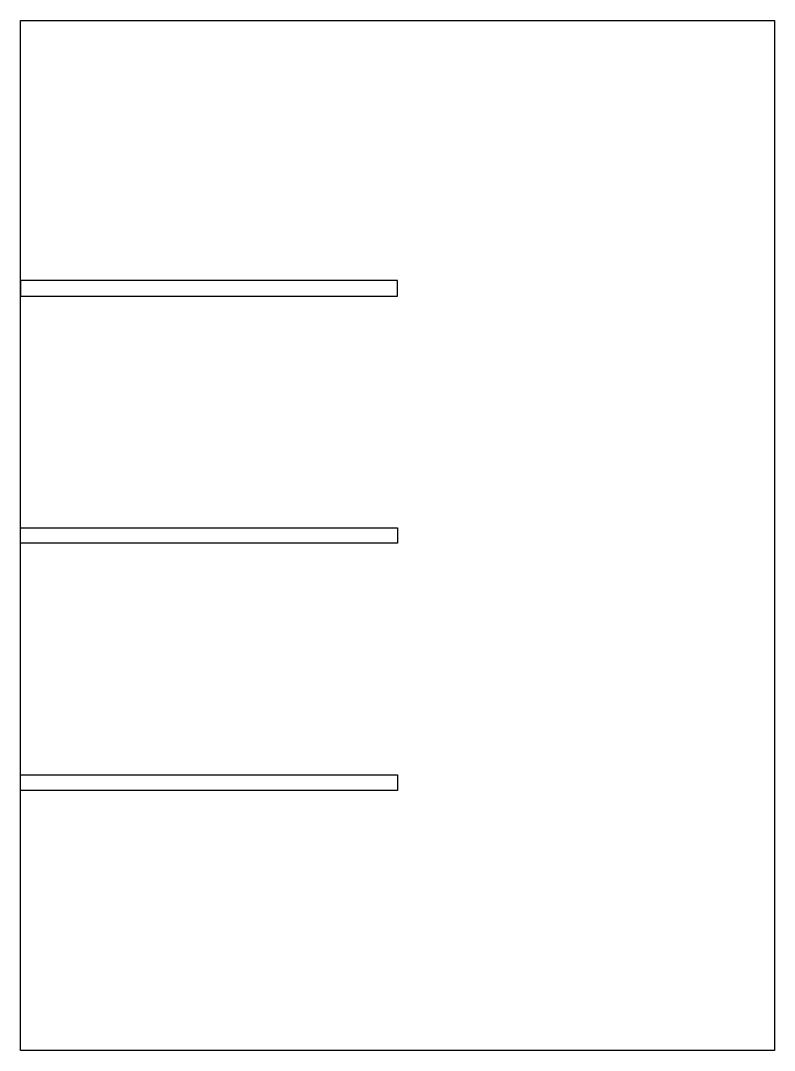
# Model space of a CAD drawing. Extents: x 0 to 145, y 0 to 198.
import ezdxf

# ---------------------------------------------------------------- set-up
doc = ezdxf.new("R2010")
doc.units = 0
doc.layers.get('0').update_dxf_attribs({"linetype": 'CONTINUOUS'})

msp = doc.modelspace()

# ---------------------------------------------------------------- linework, layer by layer
at = {"color": 7}
for p, q in [((0, 0), (0, 198)), ((0, 198), (145, 198)), ((145, 198), (145, 0)), ((72.5, 148), (0, 148)), ((0, 148), (0, 145)), ((72.5, 145), (72.5, 148)), ((72.5, 148), (72.5, 148)), ((0, 145), (72.5, 145)), ((0, 97.5), (0, 100.5)), ((0, 100.5), (72.5, 100.5)), ((72.5, 100.5), (72.5, 97.5)), ((72.5, 97.5), (0, 97.5)), ((72.5, 97.5), (72.5, 97.5)), ((0, 50), (0, 53)), ((0, 53), (72.5, 53)), ((72.5, 53), (72.5, 50)), ((72.5, 50), (0, 50)), ((72.5, 50), (72.5, 50)), ((145, 0), (0, 0)), ((145, 0), (145, 0))]:
    msp.add_line(p, q, dxfattribs=at)

doc.saveas('drawing.dxf')
